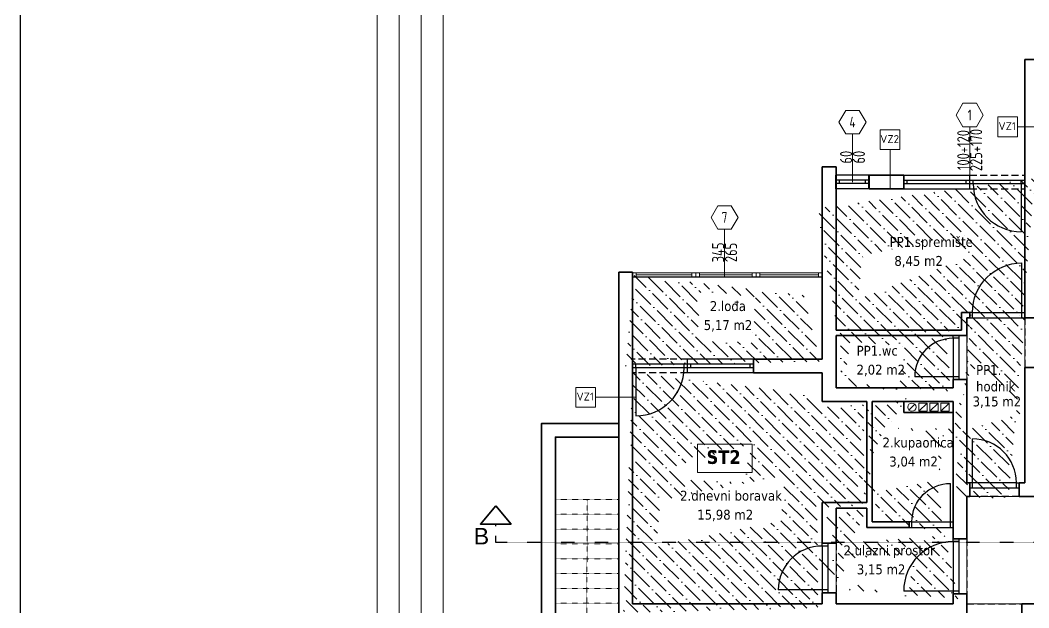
# Model space of a CAD drawing. Header units: millimetres. Extents: x -701 to 470890, y -446843 to -116129.
# Drawn here: x 202089 to 203923, y -222771 to -221701 of the extents above; entities that cross this region are included whole.
import ezdxf
from ezdxf.enums import TextEntityAlignment as Align

# ---------------------------------------------------------------- set-up
doc = ezdxf.new("R2010")
doc.units = ezdxf.units.MM
for name, pattern in [('ACAD_ISO03W100', [30, 12, -18]), ('HIDDEN', [0.375, 0.25, -0.125]), ('HIDDENX2', [19.049999999999997, 12.7, -6.35])]:
    doc.linetypes.add(name, pattern=pattern)
doc.layers.get('0').update_dxf_attribs({"lineweight": 0})
doc.layers.get('Defpoints').update_dxf_attribs({"color": 250, "lineweight": 0})
for name, color, linetype, lineweight in [('03-prozori', 132, 'Continuous', 0), ('05-podgled-tanko', 144, 'HIDDEN', 0), ('06-hatch_grijano', 30, 'Continuous', 0), ('07-kote', 70, 'Continuous', 9), ('09-oznaka stavke', 1, 'Continuous', 0), ('5-TX', 113, 'Continuous', 5), ('Kote', 1, 'Continuous', 15), ('TP_01 - 0.35', 1, 'Continuous', 35), ('TP_01 - 0.50', 1, 'Continuous', 40), ('TP_07 - 0.20', 255, 'Continuous', 20)]:
    doc.layers.add(name, color=color, linetype=linetype, lineweight=lineweight)
doc.layers.add('SAST_Linija sastavnice', color=255, linetype='Continuous', plot=False)
for name, color, linetype in [('TP_Hidden', 8, 'HIDDENX2'), ('TP_Otvori', 8, 'Continuous'), ('TP_Otvori.block', 8, 'Continuous'), ('zidovi', 1, 'Continuous')]:
    doc.layers.add(name, color=color, linetype=linetype)
doc.styles.add('isocpeur', font='isocpeur.ttf')
doc.styles.add('tahoma10', font='tahoma.ttf', dxfattribs={"height": 2})
doc.styles.add('Tekst15', font='arial.ttf', dxfattribs={"height": 15})
pattern_1 = [(315, (643133974.7472146, 503081141.2540435), (30.86963041617522, -8.418990113502339), [39.6875, -7.9375, 0, -7.9375])]

# ---------------------------------------------------------------- blocks, each defined once
blk = doc.blocks.new('*U656')
at = {"layer": 'TP_Otvori'}
for p, q in [((5.000001072883606, 2.04358873916146e-07), (4.999993102891582, 90.00000084808873)), ((5.000001072883606, 2.04358873916146e-07), (1.072883605957031e-06, 2.04358873916146e-07)), ((95.00000107288324, 8.910042925631245e-06), (5.00000083446503, 3.877577494648676e-07)), ((5.00000064713616, -10.00000003405978), (5.000000834465027, 2.043588528028758e-07)), ((95.00000088555437, -9.999991328375708), (95.00000107288324, 8.910042925631245e-06)), ((95.00000107288324, 8.910042924803541e-06), (100.0000010728832, 8.910042924803541e-06)), ((100.0000011239731, -9.999993269784119), (1.123973317912923e-06, -10.00000023841852))]:
    blk.add_line(p, q, dxfattribs=at)
blk.add_arc((5.000001072883581, 4.189355961307331e-07), 90.00000042915346, 5.073854788161767e-06, 90.00000507385442, dxfattribs=at)
blk = doc.blocks.new('*U655')
at = {"layer": 'TP_Otvori'}
for p, q in [((5.000001072883606, 2.04358873916146e-07), (4.999994874000921, 70.00000070503756)), ((5.000001072883606, 2.04358873916146e-07), (1.072883605957031e-06, 2.04358873916146e-07)), ((75.00000107288328, 6.975446469694553e-06), (5.00000083446503, 3.877577494648676e-07)), ((5.00000064713616, -10.00000003405978), (5.000000834465027, 2.043588528028758e-07)), ((75.00000088555441, -9.999993262972165), (75.00000107288328, 6.975446469694553e-06)), ((75.00000107288328, 6.975446468866849e-06), (80.00000107288328, 6.975446468866849e-06)), ((80.00000112397319, -9.999995204380575), (1.123973317912923e-06, -10.00000023841852))]:
    blk.add_line(p, q, dxfattribs=at)
blk.add_arc((5.000001072883586, 3.712518800830469e-07), 70.00000033378596, 5.073854788161768e-06, 90.00000507385444, dxfattribs=at)
blk = doc.blocks.new('*U654')
at = {"layer": 'TP_Otvori'}
for p, q in [((5.000001072883606, 2.04358873916146e-07), (4.999993988446251, 80.00000077656311)), ((5.000001072883606, 2.04358873916146e-07), (1.072883605957031e-06, 2.04358873916146e-07)), ((85.00000107288324, 7.942744697662896e-06), (5.00000083446503, 3.877577494648676e-07)), ((5.00000064713616, -10.00000003405978), (5.000000834465027, 2.043588528028758e-07)), ((85.00000088555437, -9.999992295673938), (85.00000107288324, 7.942744697662896e-06)), ((85.00000107288324, 7.942744696835193e-06), (90.00000107288324, 7.942744696835193e-06)), ((90.00000112397315, -9.999994237082348), (1.123973317912923e-06, -10.00000023841852))]:
    blk.add_line(p, q, dxfattribs=at)
blk.add_arc((5.000001072883583, 3.950937381068899e-07), 80.00000038146969, 5.073854788161769e-06, 90.00000507385444, dxfattribs=at)
blk = doc.blocks.new('*U663')
at = {"layer": 'TP_01 - 0.50'}
for p, q in [((0, 1.192092895507812e-07), (0, -30.00000011920929)), ((71.99999547958377, 1.139640818882981e-06), (71.99999547958377, -29.99999909877775))]:
    blk.add_line(p, q, dxfattribs=at)
at = {"layer": 'TP_Otvori'}
for p, q in [((0, 0), (71.99999547958377, -1.71661366175613e-07)), ((4.76837158203125e-07, -11.25000011920929), (71.9999952411652, -11.25000029087066)), ((0, -18.75000011920929), (71.9999952411652, -18.75000005245207)), ((7.500000476837158, -11.25000011920929), (7.500000476837158, -18.75000107288361)), ((64.49999500274662, -11.25000029087066), (64.4999952411652, -18.75000029087065)), ((0, -29.99999833106995), (71.99999547958377, -29.99999897956846))]:
    blk.add_line(p, q, dxfattribs=at)
blk = doc.blocks.new('*U3361')
blk.add_lwpolyline([(0, 31.04602911306961), (-1.792289735764687e-20, -59.1770623683441)])
blk.add_lwpolyline([(-12.61066770181837, -59.17706236834409), (-25.22133540363676, -81.01937954526137), (-12.61066770181839, -102.8616967221786), (12.61066770181836, -102.8616967221786), (25.22133540363676, -81.0193795452614), (12.61066770181841, -59.1770623683441)], close=True)
at = {"style": 'isocpeur', "width": 0.75}
for tag, p in [('VIS', (-12, -15.62063755359621)), ('SIR', (12, -15.6206375535962))]:
    blk.add_attdef(tag, text='', height=15, rotation=270, dxfattribs=at).set_placement(p, align=Align.MIDDLE)
blk.add_attdef('BR', text='', height=20, rotation=179.9999999999984, dxfattribs=at).set_placement((-3.584578783445449e-20, -81.01937954526115), align=Align.MIDDLE_CENTER)
blk = doc.blocks.new('*U649')
at = {"ltscale": 0.1}
blk.add_line((-0.1249999999996342, 0.3749996975742539), (-0.6249999999981708, 0.3749984878712693), dxfattribs=at)
blk.add_lwpolyline([(0.1249996975738881, 0.5000003024253804), (0.1250003024253803, 0.2500003024261121), (-0.124999697573888, 0.2499996975746198), (-0.1250003024253803, 0.4999996975738881)], close=True, dxfattribs=at)
at = {"style": 'isocpeur'}
blk.add_attdef('sl', text='', height=0.1, dxfattribs=at).set_placement((0.005017208459321409, 0.3336032184705005), align=Align.CENTER)
blk = doc.blocks.new('*U64')
at = {"ltscale": 0.1}
blk.add_line((3.02425826437247e-07, 0.2500000000003658), (1.512129132241746e-06, -0.2499999999981707), dxfattribs=at)
blk.add_lwpolyline([(-0.1250003024254606, 0.4999996975738077), (0.1249996975738076, 0.5000003024254606), (0.1250003024254606, 0.2500003024261923), (-0.1249996975738077, 0.2499996975745394)], close=True, dxfattribs=at)
at = {"style": 'isocpeur'}
blk.add_attdef('sl', text='', height=0.1, dxfattribs=at).set_placement((0.005017208459321409, 0.3336032184705005), align=Align.CENTER)
blk = doc.blocks.new('*U3359')
blk.add_line((6.999999999165766, 3.500000012107193), (108.1225728081489, 3.500000024450466))
blk.add_lwpolyline([(9.708855941426009e-11, 6.999999997206032), (115.1225728081489, 6.999999999304757), (115.1225728081489, -6.952438624807655e-10), (115.1225728081489, -6.952438624807655e-10), (9.708855941426009e-11, 0), (-8.342340152012184e-10, 6.999999997206032)])
blk.add_lwpolyline([(6.999999999165766, 6.999999997206032), (108.1225728081489, 6.999999999304757), (108.1225728081489, -6.952438624807655e-10), (6.999999999165766, -2.793967723846436e-09)], close=True)
blk = doc.blocks.new('*U3358')
blk.add_line((6.999999999165766, 3.500000012107193), (102.691191660212, 3.500000024417358))
blk.add_lwpolyline([(9.708855941426009e-11, 6.999999997206032), (109.691191660212, 6.999999999271649), (109.691191660212, -7.283511571642975e-10), (109.691191660212, -7.283511571642975e-10), (9.708855941426009e-11, 0), (-8.342340152012184e-10, 6.999999997206032)])
blk.add_lwpolyline([(6.999999999165766, 6.999999997206032), (102.691191660212, 6.999999999271649), (102.691191660212, -7.283511571642975e-10), (6.999999999165766, -2.793967723846436e-09)], close=True)
blk = doc.blocks.new('*U3360')
blk.add_line((6.999999999165766, 3.500000012107193), (113.1862356266655, 3.500000024481332))
blk.add_lwpolyline([(9.708855941426009e-11, 6.999999997206032), (120.1862356266655, 6.999999999335623), (120.1862356266655, -6.643774419501369e-10), (120.1862356266655, -6.643774419501369e-10), (9.708855941426009e-11, 0), (-8.342340152012184e-10, 6.999999997206032)])
blk.add_lwpolyline([(6.999999999165766, 6.999999997206032), (113.1862356266655, 6.999999999335623), (113.1862356266655, -6.643774419501369e-10), (6.999999999165766, -2.793967723846436e-09)], close=True)

msp = doc.modelspace()

# ---------------------------------------------------------------- hatches: boundary and pattern name
at = {"layer": '06-hatch_grijano'}
h = msp.add_hatch(dxfattribs=at)
h.set_pattern_fill('ANSI36', color=256, scale=5, angle=270, style=0)
h.set_pattern_definition(pattern_1)
h.paths.add_polyline_path([(203782.1310484916, -222160.1427945827), (203660.2035255939, -222160.1427945827), (203660.2035258323, -222089.4723411535), (203782.1310486108, -222089.4723410939)], flags=16)
h.paths.add_polyline_path([(203915.0239239245, -222008.0319534277), (203572.023924163, -222008.0319533681), (203572.023924163, -222265.0319526528), (203800.023924163, -222265.0319526528), (203800.023924163, -222233.0319522952), (203915.0239240438, -222233.0319522952)])
h.paths.add_polyline_path([(203597.7787710935, -222355.2736941313), (203597.7787709743, -222285.3794099425), (203706.0939794093, -222285.3794099425), (203706.0939794093, -222355.2736941313)], flags=16)
h.paths.add_polyline_path([(203785.0239240438, -222275.0319526528), (203572.023924163, -222275.0319526528), (203572.023924163, -222370.0319526528), (203785.0239240438, -222370.0319525932)])
h.paths.add_polyline_path([(203911.4016981631, -222414.7653578852), (203814.3437700778, -222414.7653578256), (203814.3437703162, -222343.7580762838), (203911.4016981631, -222343.7580762838)], flags=16)
h.paths.add_polyline_path([(203915.0239240438, -222243.0319527124), (203810.0239204675, -222243.0319526528), (203810.023924163, -222543.0319526528), (203915.0239258319, -222543.0319526528)])
h.paths.add_polyline_path([(204063.8482033521, -221975.3868589138), (204162.9862046748, -221975.3868589138), (204162.986204794, -222027.0420828794), (204063.8482033521, -222027.0420828794)], flags=16)
h.paths.add_polyline_path([(204051.8424047738, -222051.1837661003), (204177.9621062785, -222051.1837660407), (204177.9621062785, -222124.2535099124), (204051.8424047738, -222124.253509972)], flags=16)
h.paths.add_polyline_path([(204285.023924163, -221780.0319536938), (203940.0239244014, -221780.0319536342), (203940.0239242822, -222370.0319526528), (204285.023924163, -222370.0319526528)])
h = msp.add_hatch(dxfattribs=at)
h.set_pattern_fill('ANSI36', color=256, scale=5, angle=270, style=0)
h.set_pattern_definition(pattern_1)
h.paths.add_polyline_path([(203320.3888080626, -222524.24393687), (203320.3888080626, -222472.5887129639), (203419.5268095046, -222472.5887129639), (203419.5268096238, -222524.2439368104)])
h.paths.add_polyline_path([(203281.599105528, -222621.5412367915), (203281.599105528, -222545.9404001569), (203462.8876584083, -222545.9404002761), (203462.8876584083, -222621.5412368511)])
h.paths.add_polyline_path([(203628.023917368, -222395.0319537853), (203547.0239174872, -222395.0319537257), (203547.0239174872, -222343.0319537257), (203202.023917368, -222343.0319533681), (203202.0239174872, -222763.0319540833), (203547.0239180833, -222763.0319539045), (203547.0239182025, -222579.0319542025), (203628.023917368, -222579.0319540833)])
h.paths.add_polyline_path([(203321.4111727983, -222278.0985519623), (203321.4111729175, -222200.4401346778), (203429.7209299117, -222200.4401346182), (203429.7209299117, -222278.0985519027)])
h.paths.add_polyline_path([(203547.0239174872, -222168.0319541429), (203202.0239177257, -222168.0319537853), (203202.0239174872, -222318.0319528912), (203547.0239176064, -222318.0319536065)])
h.paths.add_polyline_path([(203649.0934348613, -222524.9130480622), (203649.0934348613, -222452.2411519026), (203771.3971088439, -222452.2411520218), (203771.3971089631, -222524.9130480622)])
h.paths.add_polyline_path([(203785.023917368, -222415.0319537257), (203695.0239174872, -222415.0319537853), (203695.0239174872, -222395.0319536065), (203638.0239178449, -222395.0319537853), (203638.0239182025, -222614.0319540237), (203785.0239182025, -222614.0319534277)])
h.paths.add_polyline_path([(203737.6361705571, -222647.874852929), (203737.6361705571, -222719.802309904), (203578.4533186465, -222719.8023099636), (203578.4533186465, -222647.874852929)])
h.paths.add_polyline_path([(203785.023917368, -222624.0319538449), (203628.0239182025, -222624.0319539045), (203628.0239180833, -222589.0319539641), (203572.0239182025, -222589.0319541429), (203572.0239182025, -222763.0319540237), (203785.0239174872, -222763.0319539045)])

# ---------------------------------------------------------------- linework, layer by layer
at = {"layer": '05-podgled-tanko'}
for p, q in [((203061.9160750172, -222573.2040271624), (203177.0239217788, -222573.2040271624)), ((203119.469998398, -222573.2040271624), (203119.2828488521, -222816.3911767077)), ((203061.9160750172, -222600.2040271624), (203177.0239217788, -222600.2040271624)), ((203061.9160750172, -222627.2040271624), (203177.0239217788, -222627.2040271624)), ((203061.9160750172, -222654.2040271624), (203177.0239217787, -222654.2040271624)), ((203061.9160750172, -222681.2040271624), (203177.0239217788, -222681.2040271624)), ((203061.9160750172, -222708.2040271624), (203177.0239217788, -222708.2040271624)), ((203061.9160750172, -222735.2040271624), (203177.0239217787, -222735.2040271624)), ((203061.9160750172, -222762.2040271624), (203177.0239217788, -222762.2040271624))]:
    msp.add_line(p, q, dxfattribs=at).dxf.unprotected_set("ltscale", 0)
msp.add_lwpolyline([(203061.9160750172, -222816.2040271624), (203177.0239217788, -222816.2040271624), (203177.0239217788, -222573.2040271624), (203061.9160750172, -222573.2040271624)], close=True, dxfattribs=at).dxf.unprotected_set("ltscale", 0)
at = {"layer": '06-hatch_grijano'}
for points in [[(203810.023924163, -222243.0319526528), (203915.0239240438, -222243.0319527124), (203915.0239258319, -222543.0319526528), (203810.023924163, -222543.0319526528), (203810.0239204675, -222243.0319526528)], [(203940.0239186793, -222395.0319537257), (203940.0239186793, -222568.0319536661), (203810.0239222556, -222568.0319537257), (203810.0239222556, -222763.0319538449), (204310.0239187985, -222763.0319537853), (204310.0239187985, -223198.0319534277), (204527.0239187985, -223198.0319534277), (204527.0239187985, -222763.0319534277), (205028.0239185601, -222763.0319532489), (205028.0239186793, -222420.0319539045), (204785.0250174314, -222420.0319538449), (204785.0250174314, -222395.0319537853), (204497.0250186234, -222395.0319537257), (204497.0250186234, -222435.0330158805), (204472.5244685918, -222435.0330158805), (204098.0239186793, -222435.0330158805), (204098.0239186793, -222395.0319537257), (203940.0239186793, -222395.0319537257)], [(203572.0239182025, -222589.0319541429), (203572.0239182025, -222763.0319540237), (203785.0239174872, -222763.0319539045), (203785.023917368, -222624.0319538449), (203628.0239182025, -222624.0319539045), (203628.0239180833, -222589.0319539641), (203572.0239182025, -222589.0319541429)]]:
    msp.add_lwpolyline(points, dxfattribs=at)
at = {"layer": '07-kote', "linetype": 'ByBlock', "ltscale": 5}
msp.add_lwpolyline([(203320.3888080626, -222472.5887129043), (203419.5268095046, -222472.5887129043), (203419.5268095046, -222524.24393687), (203320.3888080626, -222524.24393687)], close=True, dxfattribs=at)
at = {"layer": 'Defpoints', "linetype": 'ByBlock', "ltscale": 5}
for points in [[(202737.9752051268, -223800.9630724365), (202737.9752051268, -221383.1210099401)], [(202777.9752051268, -223800.9630724365), (202777.9752051268, -221383.1210099401)], [(202817.9752051268, -223800.9630724365), (202817.9752051268, -221383.1210099401)], [(202857.9752051268, -223800.9630724365), (202857.9752051268, -221383.1210099401)]]:
    msp.add_lwpolyline(points, dxfattribs=at)
at = {"layer": 'SAST_Linija sastavnice'}
msp.add_lwpolyline([(202089.0185111179, -224977.7539858585), (207727.0185093297, -224977.7539858585), (207727.0185093297, -220877.7539858585), (202089.0185111179, -220877.7539858585)], close=True, dxfattribs=at)
at = {"layer": 'TP_01 - 0.35'}
for p, q in [((203915.0239216596, -222243.0319537853), (203915.0239217788, -221773.0319536065)), ((203940.0239217788, -221773.0319536065), (203915.0239217788, -221773.0319536065)), ((203547.023921898, -222318.0319536065), (203547.0239217788, -221968.0319527124)), ((203572.0239217788, -221968.031952772), (203547.0239217788, -221968.031952772)), ((203572.0239217788, -222265.0319537257), (203572.0239217788, -221968.031952772)), ((203632.0239217788, -221983.0319536661), (203695.0239217788, -221983.0319537257)), ((203632.0239217788, -222008.0319536661), (203632.023921898, -221983.0319533085)), ((203695.0239217788, -221983.0319537257), (203695.0239217788, -222008.0319537257)), ((203632.0239217788, -222008.0319536661), (203695.0239217788, -222008.0319537257)), ((203177.0239217788, -222903.0319536065), (203177.0239217788, -222160.0319537257)), ((203202.023921898, -222160.0319537257), (203177.0239217788, -222160.0319537257)), ((203202.0239217788, -222763.0319536661), (203202.0239217788, -222160.0319536661)), ((203800.0239217788, -222265.0319537257), (203800.0239217788, -222233.0319537257)), ((203800.0239217788, -222233.0319537257), (203815.0239215404, -222233.0319537257)), ((203815.0239216596, -222243.0319536661), (203815.0239215404, -222233.0319537257)), ((203810.0239217788, -222265.0319537257), (203810.0239217788, -222243.0319537257)), ((203810.0239217788, -222243.0319537257), (203815.0239216596, -222243.0319536661)), ((203915.0239215404, -222243.0319537257), (203940.023921898, -222243.0319537257)), ((203572.0239217788, -222265.0319537257), (203800.0239217788, -222265.0319537257)), ((203572.0239217788, -222370.0319537257), (203572.0239217788, -222275.0319537257)), ((203572.0239217788, -222275.0319537257), (203785.0239216596, -222275.0319537257)), ((203810.0239253551, -222275.0319537257), (203785.0239216596, -222275.0319537257)), ((203810.0239216596, -222275.0319537853), (203810.0239217788, -222265.0319537257)), ((203422.0239216596, -222318.0319536661), (203547.0239217788, -222318.0319537257)), ((203422.0239216596, -222343.0319537257), (203422.0239216596, -222318.0319536065)), ((203422.0239216596, -222343.0319536065), (203547.0239217788, -222343.0319537257)), ((203547.0239217788, -222395.0319536661), (203547.0239217788, -222343.0319536661)), ((203915.0239215404, -222543.0319537257), (203915.0239216596, -222333.0319536661)), ((203915.0239215404, -222333.0319537257), (203940.023921898, -222333.0319537257)), ((203785.0239216596, -222370.0319536661), (203785.0239216596, -222355.0319537853)), ((203810.0239253551, -222355.0319537257), (203785.0239216596, -222355.0319537257)), ((203810.0239217788, -222395.0319535469), (203810.0239216596, -222355.0319537853)), ((203572.0239217788, -222370.0319537257), (203785.0239216596, -222370.0319536661)), ((203628.0239216596, -222395.0319537853), (203547.0239217788, -222395.0319537257)), ((203628.0239223748, -222579.0319541429), (203628.0239223748, -222395.0319540237)), ((203785.0239216596, -222395.0319535469), (203638.0239216596, -222395.0319537853)), ((203638.023922494, -222614.0319540237), (203638.0239223748, -222395.0319540237)), ((203695.0239217788, -222415.0319536661), (203695.0239217788, -222395.0319536065)), ((203785.0239216596, -222645.0319539641), (203785.0239216596, -222395.0319536065)), ((203810.0239217788, -222543.0319537257), (203810.0239217788, -222395.0319535469)), ((203695.0239217788, -222415.0319537257), (203785.0239217788, -222415.0319537257)), ((203810.0239253551, -222543.0319537257), (203815.0239253551, -222543.0319537853)), ((203815.0239253551, -222543.0319537257), (203815.0239253551, -222568.0319537257)), ((203905.0239253551, -222543.0319537853), (203915.0239215404, -222543.0319537257)), ((203905.0239253551, -222543.0319537257), (203905.0239253551, -222568.0319537257)), ((203810.0239217788, -222645.0319539641), (203810.0239217788, -222568.0319536661)), ((203810.0239253551, -222568.0319537257), (203815.0239253551, -222568.0319537257)), ((203905.0239253551, -222568.0319537257), (203940.0239217788, -222568.0319537257)), ((203628.023922494, -222579.0319540833), (203547.023922494, -222579.0319540833)), ((203547.0239226132, -222653.0319540833), (203547.023922494, -222579.0319540833)), ((203628.0239223748, -222589.0319539641), (203572.023922494, -222589.0319540833)), ((203572.023922494, -222653.0319540833), (203572.023922494, -222589.0319541429)), ((203628.023922494, -222624.0319539045), (203628.0239223748, -222589.0319539641)), ((203705.023922494, -222624.0319539641), (203628.023922494, -222624.0319539045)), ((203705.0239226132, -222614.0319539045), (203638.023922494, -222614.0319540237)), ((203705.023922494, -222624.0319539045), (203705.023922494, -222614.0319540237)), ((203547.023922494, -222653.0319540833), (203572.023922494, -222653.0319540833)), ((203785.0239217788, -222645.0319539641), (203810.0239217788, -222645.0319539641)), ((203547.023922494, -222743.0319540833), (203572.023922494, -222743.0319540833)), ((203547.023922494, -222763.0319540237), (203547.0239226132, -222743.0319540833)), ((203572.023922494, -222763.0319540237), (203572.023922494, -222743.0319540833)), ((203785.0239217788, -222763.0319539641), (203785.0239216596, -222745.0319539641)), ((203785.0239217788, -222745.0319539641), (203810.0239217788, -222745.0319539641)), ((203810.0239217788, -222763.0319538449), (203810.0239217788, -222745.0319540237)), ((203202.0239217788, -222763.0319540833), (203547.0239223748, -222763.0319539045)), ((203572.0239223748, -222763.0319539045), (203785.0239217788, -222763.0319539045)), ((203810.0239217788, -222788.0319536661), (203810.0239217788, -222763.0319537853)), ((203910.0239217788, -222763.0319538449), (204310.023921898, -222763.0319536065)), ((203910.0239217788, -222788.0319536661), (203910.0239217788, -222763.0319537853))]:
    msp.add_line(p, q, dxfattribs=at)
msp.add_lwpolyline([(203177.0239217788, -222434.8165737161), (203036.9160751817, -222434.8165737161), (203036.9160751818, -222816.2040271624), (203061.9160750172, -222816.2040271624), (203061.9160750172, -222459.8165735516), (203177.0239217788, -222459.8165735516)], dxfattribs=at)
at = {"layer": 'TP_07 - 0.20'}
for p, q in [((203715.2996228248, -222400.0185786818), (203704.6930211097, -222410.6251804565)), ((203737.4963219672, -222397.8218795394), (203722.4963219672, -222412.8218795394)), ((203757.4963219672, -222397.8218795394), (203742.4963219672, -222412.8218795394)), ((203777.4963219672, -222397.8218795394), (203762.4963219672, -222412.8218795394))]:
    msp.add_line(p, q, dxfattribs=at)
for points in [[(203722.4963219672, -222397.8218795394), (203737.4963219672, -222397.8218795394), (203737.4963219672, -222412.8218795394), (203722.4963219672, -222412.8218795394)], [(203742.4963219672, -222397.8218795394), (203757.4963219672, -222397.8218795394), (203757.4963219672, -222412.8218795394), (203742.4963219672, -222412.8218795394)], [(203762.4963219672, -222397.8218795394), (203777.4963219672, -222397.8218795394), (203777.4963219672, -222412.8218795394), (203762.4963219672, -222412.8218795394)]]:
    msp.add_lwpolyline(points, close=True, dxfattribs=at)
msp.add_circle((203709.9963219672, -222405.3218795394), 7.5, dxfattribs=at)
at = {"layer": 'TP_Hidden'}
for p, q in [((203815.0239216596, -221983.0319527124), (203915.0239216596, -221983.0319521164)), ((203815.0239216596, -222008.0319528316), (203915.0239216596, -222008.0319525932)), ((203915.0239216596, -222243.0319525336), (203915.0239216596, -222333.031952474)), ((203810.0239253551, -222275.0319537257), (203810.0239253551, -222355.0319536661)), ((203302.0239217788, -222318.0319534873), (203202.0239217788, -222318.0319528912)), ((203302.0239217788, -222343.0319536065), (203202.0239217788, -222343.0319533681)), ((203905.0239253551, -222568.0319537257), (203815.0239253551, -222568.0319537257)), ((203572.023922494, -222653.0319540833), (203572.023922494, -222743.0319540833)), ((203810.0239217788, -222645.0319540237), (203810.0239217788, -222745.0319540237)), ((203810.0239217788, -222763.0319538449), (203910.0239217788, -222763.0319538449))]:
    msp.add_line(p, q, dxfattribs=at)
at = {"layer": 'TP_Otvori'}
for p, q in [((203695.0239216596, -221983.0319533085), (203815.0239216596, -221983.0319528316)), ((203695.0239216596, -221992.4069525932), (203815.0239214211, -221992.406952474)), ((203695.0239216596, -221998.6569529508), (203815.0239214211, -221998.6569527124)), ((203701.2739223748, -221998.6569529508), (203701.2739223748, -221992.4069517587)), ((203808.7739209443, -221998.6569527124), (203808.7739209443, -221992.4069522356)), ((203815.0239215404, -222008.0319533681), (203815.0239215404, -221983.0319533085)), ((203815.0239216596, -221992.4069517587), (203915.0239216596, -221992.4069517587)), ((203815.0239221364, -221998.6569521164), (203915.0239216596, -221998.6569519972)), ((203821.2739223748, -221998.6569521164), (203821.2739223748, -221992.4069509243)), ((203908.7739211827, -221998.6569521164), (203908.7739211827, -221992.4069509243)), ((203908.7739211827, -221998.6569521164), (203908.7739211827, -222086.1569508051)), ((203695.0239216596, -222008.0319536661), (203815.0239216596, -222008.0319534277)), ((203202.0239217788, -222168.0319537853), (203547.0239217788, -222168.0319541429)), ((203302.0239217788, -222327.4069525336), (203202.0239217788, -222327.4069525336)), ((203208.2739221364, -222333.6569528912), (203208.2739221364, -222327.4069516991)), ((203295.7739209443, -222333.6569528912), (203295.7739209443, -222327.4069516991)), ((203302.0239216596, -222343.0319536661), (203302.0239216596, -222318.0319536065)), ((203422.0239216596, -222318.0319536065), (203302.0239217788, -222318.0319530104)), ((203422.0239216596, -222327.4069528912), (203302.023921898, -222327.4069526528)), ((203308.273922494, -222333.6569528912), (203308.2739222556, -222327.4069524144)), ((203415.7739209443, -222333.6569531297), (203415.7739209443, -222327.4069519376)), ((203302.0239213019, -222333.6569528912), (203202.0239217788, -222333.656952772)), ((203208.2739221364, -222333.6569528912), (203208.2739221364, -222421.1569515799)), ((203422.0239217788, -222333.6569531297), (203302.023921898, -222333.6569528912)), ((203422.0239216596, -222343.0319538449), (203302.0239217788, -222343.0319536065))]:
    msp.add_line(p, q, dxfattribs=at)
for centre, start, end in [((203908.7739211827, -221998.6569521164), 180, 270), ((203208.2739221364, -222333.6569528912), 270, 0)]:
    msp.add_arc(centre, 87.49999874830246, start, end, dxfattribs=at)
at = {"layer": 'zidovi', "linetype": 'ACAD_ISO03W100'}
msp.add_line((202953.5070001413, -222651.6644946004), (202953.5070001413, -222618.1472125792), dxfattribs=at)
at = {"layer": 'zidovi', "linetype": 'ACAD_ISO03W100', "ltscale": 0.02}
msp.add_line((205885.1603144047, -222651.6644946004), (202953.5070001413, -222651.6644946004), dxfattribs=at)
at = {"layer": 'zidovi', "lineweight": 35}
msp.add_lwpolyline([(202953.5070001408, -222585.1817766217), (202925.7415999676, -222618.1472125792), (202981.2724003158, -222618.1472125792), (202953.5070001408, -222585.1817766217)], dxfattribs=at)

# ---------------------------------------------------------------- block references
at = {"layer": '03-prozori', "xscale": -1, "rotation": 180}
for name, p in [('*U3359', (203202.0239217504, -222161.0319537881)), ('*U3358', (203317.1464945589, -222161.0319537874)), ('*U3360', (203426.837686219, -222161.0319537866))]:
    msp.add_blockref(name, p, dxfattribs=at)
at = {"layer": '09-oznaka stavke', "linetype": 'HIDDEN', "ltscale": 50}
ref = msp.add_blockref('*U3361', (203815.022974574, -221952.7620744612), dxfattribs=dict(at, xscale=0.9750000000000001, yscale=0.9750000000000001, zscale=0.9750000000000001, rotation=180.0017924477389))
ref.add_attrib('SIR', '100+120', dxfattribs={"layer": '0', "height": 22, "rotation": 90.00179244774475, "style": 'isocpeur', "width": 0.7500000000000002}).set_placement((203803.3224981188, -221937.5323188781), align=Align.MIDDLE)
ref.add_attrib('VIS', '225+170', dxfattribs={"layer": '0', "height": 22, "rotation": 90.00179244774475, "style": 'isocpeur', "width": 0.7500000000000002}).set_placement((203826.7224981074, -221937.5315868298), align=Align.MIDDLE)
ref.add_attrib('BR', '1', dxfattribs={"layer": '0', "height": 19.5, "rotation": 0.001792447744755556, "style": 'isocpeur', "width": 0.7500000000000002}).set_placement((203815.0205033199, -221873.7681794433), align=Align.MIDDLE_CENTER)
ref = msp.add_blockref('*U3361', (203602.0229747131, -221965.7601760699), dxfattribs=dict(at, xscale=0.9750000000000001, yscale=0.9750000000000001, zscale=0.9750000000000001, rotation=180.0017924477389))
ref.add_attrib('SIR', '60', dxfattribs={"layer": '0', "height": 22, "rotation": 90.00179244774475, "style": 'isocpeur', "width": 0.7500000000000002}).set_placement((203590.3224982579, -221950.5304204868), align=Align.MIDDLE)
ref.add_attrib('VIS', '60', dxfattribs={"layer": '0', "height": 22, "rotation": 90.00179244774475, "style": 'isocpeur', "width": 0.7500000000000002}).set_placement((203613.7224982464, -221950.5296884385), align=Align.MIDDLE)
ref.add_attrib('BR', '4', dxfattribs={"layer": '0', "height": 19.5, "rotation": 0.001792447744755556, "style": 'isocpeur', "width": 0.7500000000000002}).set_placement((203602.020503459, -221886.766281052), align=Align.MIDDLE_CENTER)
ref = msp.add_blockref('*U3361', (203369.4158004179, -222139.0799062733), dxfattribs=dict(at, xscale=0.9750000000000001, yscale=0.9750000000000001, zscale=0.9750000000000001, rotation=180.0017924477389))
ref.add_attrib('SIR', '345', dxfattribs={"layer": '0', "height": 22, "rotation": 90.00179244774475, "style": 'isocpeur', "width": 0.7500000000000002}).set_placement((203357.7153239626, -222123.8501506902), align=Align.MIDDLE)
ref.add_attrib('VIS', '265', dxfattribs={"layer": '0', "height": 22, "rotation": 90.00179244774475, "style": 'isocpeur', "width": 0.7500000000000002}).set_placement((203381.1153239512, -222123.8494186419), align=Align.MIDDLE)
ref.add_attrib('BR', '7', dxfattribs={"layer": '0', "height": 19.5, "rotation": 0.001792447744755556, "style": 'isocpeur', "width": 0.7500000000000002}).set_placement((203369.4133291638, -222060.0860112554), align=Align.MIDDLE_CENTER)
at = {"layer": '5-TX'}
ref = msp.add_blockref('*U649', (203883.9229725125, -221949.2410209818), dxfattribs=dict(at, xscale=-144.0000000000024, yscale=144.0000000000024, zscale=144.0000000000024, rotation=0.0001386217754983932))
ref.add_attrib('sl', 'VZ1', dxfattribs={"layer": '0', "height": 14.40000000000024, "rotation": 0.0001386217754983932, "style": 'isocpeur'}).set_placement((203883.2003782688, -221901.2021592701), align=Align.CENTER)
ref = msp.add_blockref('*U64', (203670.2464106618, -221972.7871646413), dxfattribs=dict(at, xscale=-144.0000000000024, yscale=144.0000000000024, zscale=144.0000000000024, rotation=0.0001386217754983932))
ref.add_attrib('sl', 'VZ2', dxfattribs={"layer": '0', "height": 14.40000000000024, "rotation": 0.0001386217754983932, "style": 'isocpeur'}).set_placement((203669.5238164181, -221924.7483029297), align=Align.CENTER)
ref = msp.add_blockref('*U649', (203116.9057165454, -222441.3908716449), dxfattribs=dict(at, xscale=-144.0000000000024, yscale=144.0000000000024, zscale=144.0000000000024, rotation=0.0001386217754983932))
ref.add_attrib('sl', 'VZ1', dxfattribs={"layer": '0', "height": 14.40000000000024, "rotation": 0.0001386217754983932, "style": 'isocpeur'}).set_placement((203116.1831223017, -222393.3520099332), align=Align.CENTER)
at = {"layer": 'TP_Otvori.block', "xscale": 0.8333333856529689, "yscale": 0.8333333856529689, "zscale": 0.8333333856529689, "rotation": 179.9999999999999}
msp.add_blockref('*U663', (203632.0239217788, -222008.0319534873), dxfattribs=at)
at = {"layer": 'TP_Otvori.block', "xscale": -1}
for name, p in [('*U656', (203915.0239227324, -222233.0319535469)), ('*U655', (203785.0239235669, -222614.0319536065))]:
    msp.add_blockref(name, p, dxfattribs=at)
at = {"layer": 'TP_Otvori.block'}
for name, p, rotation in [('*U655', (203785.023921898, -222355.0319548582), 90.00000000000001), ('*U654', (203547.0239227324, -222743.0319551562), 90.00000000000001), ('*U656', (203785.0239216596, -222745.0319540237), 89.99999999999999)]:
    msp.add_blockref(name, p, dxfattribs=dict(at, rotation=rotation))
msp.add_blockref('*U654', (203815.0239253551, -222543.0319537853), dxfattribs=at)

# ---------------------------------------------------------------- texts
at = {"layer": '07-kote', "linetype": 'ByBlock', "ltscale": 5, "char_height": 18, "attachment_point": 1, "style": 'tahoma10'}
for s, width, heights, insert in [('\\pt90;PP1.spremište', 171.7930613853969, [2.542646071188718], (203669.455274871, -222095.7467626666)), ('\\pt90;8,45 m2', 171.7930613853969, [2.542646071188718], (203678.0707880765, -222130.2949570154)), ('\\pt90;2.lođa', 171.7930613853969, [2.542646071188718], (203342.6713456422, -222212.454556558)), ('\\pt90;5,17 m2', 171.7930613853969, [2.542646071188718], (203331.6026196986, -222247.0027509068)), ('\\pt90;PP1.wc', 171.7930613853969, [2.542646071188718], (203609.521464228, -222293.599654827)), ('\\pt90;2,02 m2', 171.7930613853969, [2.542646071188718], (203609.3484044581, -222328.1478491758)), ('\\pt90;PP1.\\Phodnik', 171.7930613853969, [96.47583543315609], (203826.6416724235, -222328.6556856435)), ('\\pt90;3,15 m2', 171.7930613853969, [2.542646071188718], (203820.3489168197, -222385.9712508057)), ('\\pt90;2.kupaonica', 171.7930613853969, [2.542646071188718], (203656.5862442761, -222460.755114231)), ('\\pt90;{\\fTahoma|b1|i0|c238|p34;\\H1.3889x;ST2} ', 171.7930613853969, [2.542646071188718], (203336.8235388309, -222483.6406984662)), ('\\pt90;3,04 m2', 171.7930613853969, [2.542646071188718], (203668.8649321109, -222495.3033085798)), ('\\pt90;2.dnevni boravak', 215.2998615461402, [69.98961364421025], (203288.6767904073, -222557.445436809)), ('\\pt90;15,98 m2', 171.7930613853969, [2.542646071188718], (203319.7079508811, -222591.9936311578)), ('\\pt90;2.ulazni prostor', 171.7930613853969, [2.542646071188718], (203585.5804669171, -222656.9821164941)), ('\\pt90;3,15 m2', 171.7930613853969, [2.542646071188718], (203609.8851397544, -222691.5303108429))]:
    msp.add_mtext_dynamic_manual_height_columns(s, width=width, gutter_width=10, heights=heights, dxfattribs=dict(at, insert=insert))
at = {"layer": 'Kote', "insert": (202913.5321840117, -222625.1090978603), "char_height": 30, "width": 9972.386152127228, "attachment_point": 1, "style": 'Tekst15'}
msp.add_mtext('\\A1;B', dxfattribs=at)

doc.saveas('drawing.dxf')
